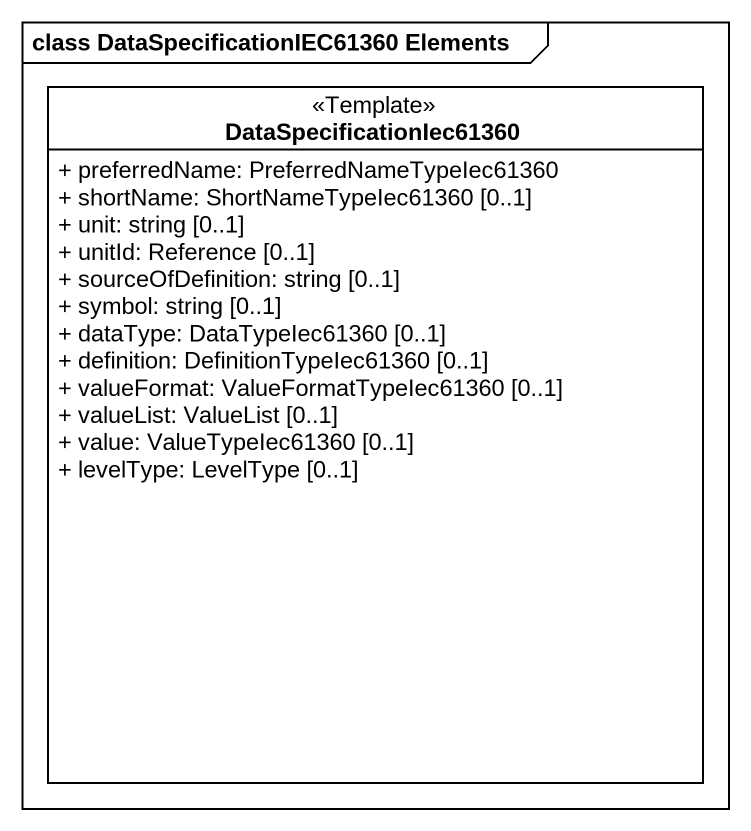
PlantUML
@startuml
mainframe class DataSpecificationIEC61360 Elements
hide circle
hide empty members
skinparam classAttributeIconSize 0
class DataSpecificationIec61360 <<Template>> {
  + preferredName: PreferredNameTypeIec61360
  + shortName: ShortNameTypeIec61360 [0..1]
  + unit: string [0..1]
  + unitId: Reference [0..1]
  + sourceOfDefinition: string [0..1]
  + symbol: string [0..1]
  + dataType: DataTypeIec61360 [0..1]
  + definition: DefinitionTypeIec61360 [0..1]
  + valueFormat: ValueFormatTypeIec61360 [0..1]
  + valueList: ValueList [0..1]
  + value: ValueTypeIec61360 [0..1]
  + levelType: LevelType [0..1]
}
@enduml
